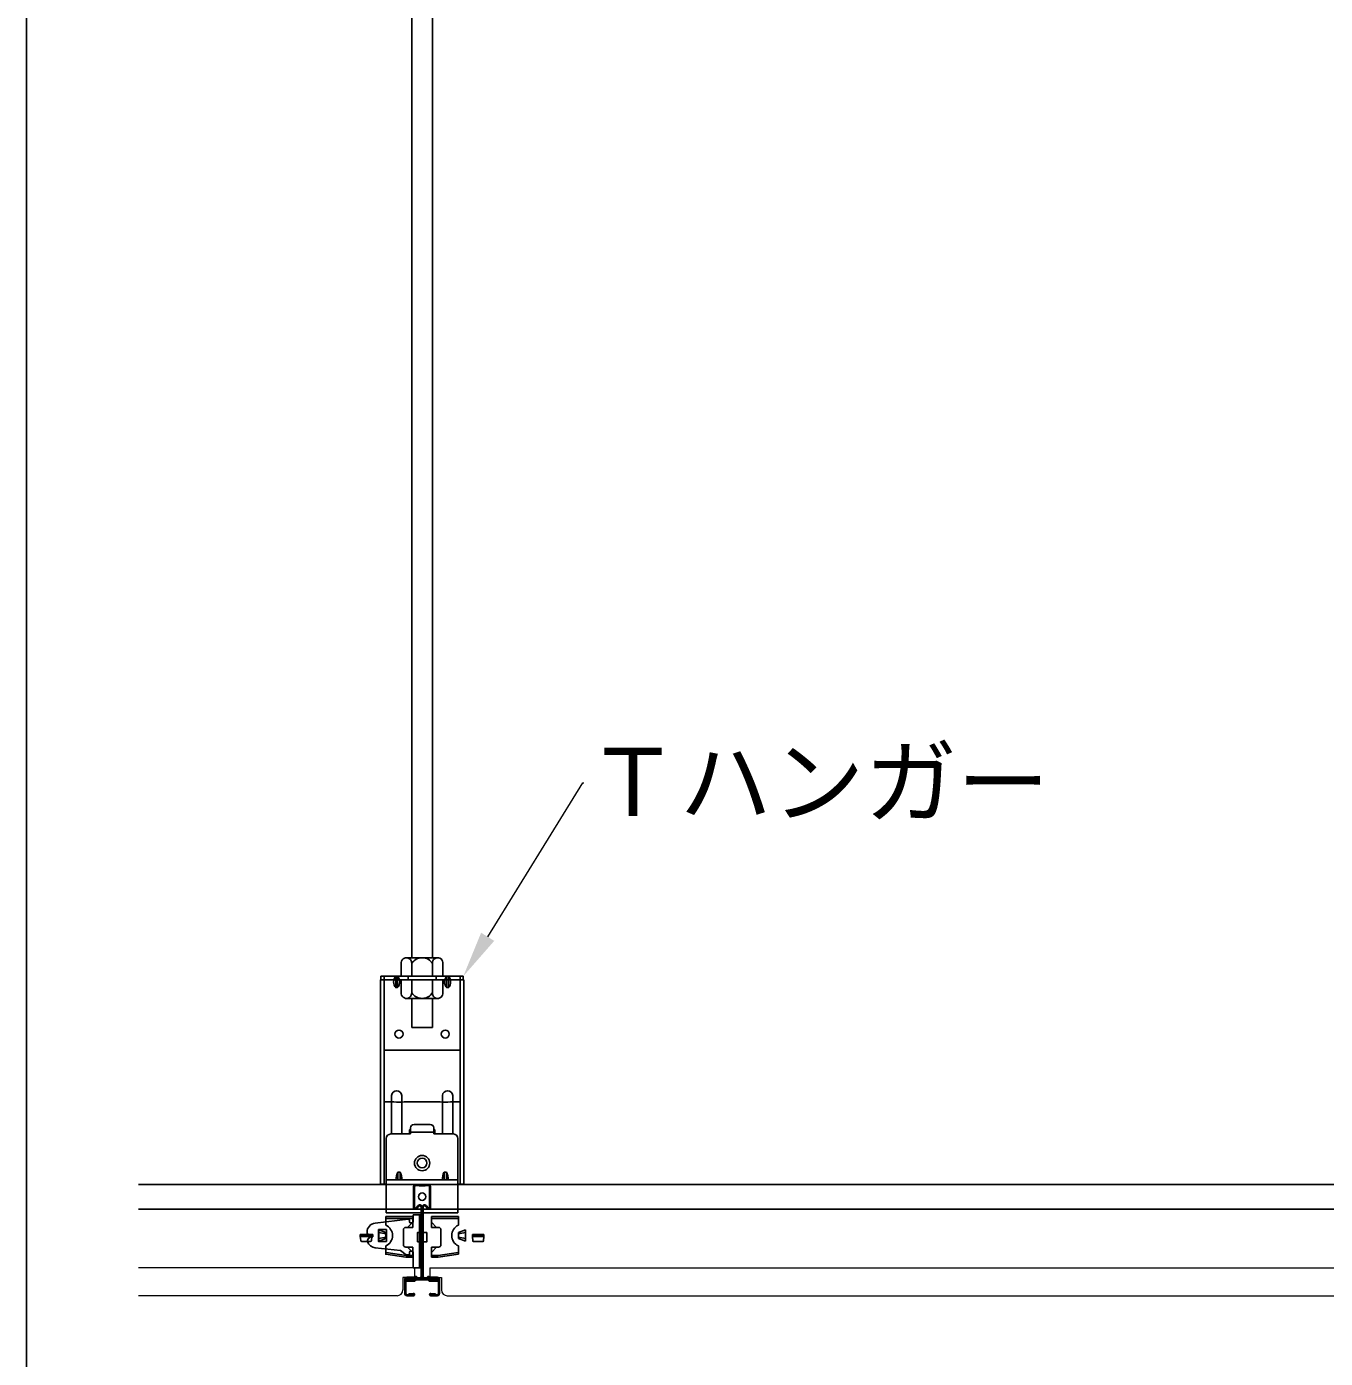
# Model space of a CAD drawing. Units: millimetres, scale not verified. Extents: x -446 to 404, y -405 to 200.
# Drawn here: x -446.12 to -418.07, y -354.67 to -325.91 of the extents above; entities that cross this region are included whole.
import ezdxf
from ezdxf.enums import TextEntityAlignment as Align

# ---------------------------------------------------------------- set-up
doc = ezdxf.new("R2010")
doc.units = ezdxf.units.MM
doc.header["$LTSCALE"] = 2
doc.layers.add('2-0_○注記', color=134, linetype='Continuous', lineweight=18)
doc.layers.add('2-B_○ﾀﾞｲﾛｰﾄﾝ', color=134, linetype='Continuous', lineweight=18)
for name, color, linetype in [('2-1_共通図枠', 134, 'Continuous'), ('2-3_○吊ﾎﾞﾙﾄﾅｯﾄ', 134, 'Continuous'), ('2-9_○ｸﾛｽTﾊﾞｰ1200', 134, 'Continuous'), ('2-A_○ﾒｲﾝTﾊﾞｰ', 134, 'Continuous'), ('2-F_○Tﾊﾝｶﾞｰ', 134, 'Continuous')]:
    doc.layers.add(name, color=color, linetype=linetype)
doc.styles.add('ＭＳ ゴシック', font='')
doc.styles.get('ＭＳ ゴシック').set_extended_font_data('MS Gothic')

msp = doc.modelspace()

# ---------------------------------------------------------------- linework, layer by layer
at = {"layer": '2-0_○注記'}
msp.add_lwpolyline([(-436.163, -345.562), (-434.107, -342.238), (-434.089, -342.238)], dxfattribs=at)
msp.add_solid([(-436.305, -345.475), (-436.021, -345.65), (-436.689, -346.413)], dxfattribs=at)
at = {"layer": '2-1_共通図枠'}
msp.add_line((-446.121, -122.773), (-446.121, -405.173), dxfattribs=at)
at = {"layer": '2-3_○吊ﾎﾞﾙﾄﾅｯﾄ'}
for p, q in [((-437.804, -346.013), (-437.804, -303.313)), ((-437.354, -346.013), (-437.354, -303.313)), ((-438.029, -346.114), (-438.029, -346.413)), ((-437.917, -346.013), (-437.242, -346.013)), ((-437.804, -346.138), (-437.804, -346.413)), ((-437.354, -346.138), (-437.354, -346.413)), ((-437.129, -346.114), (-437.129, -346.413)), ((-438.029, -346.413), (-437.129, -346.413)), ((-438.029, -346.792), (-438.029, -346.493)), ((-438.029, -346.493), (-437.129, -346.493)), ((-437.804, -346.768), (-437.804, -346.493)), ((-437.354, -346.768), (-437.354, -346.493)), ((-437.129, -346.792), (-437.129, -346.493)), ((-437.917, -346.893), (-437.242, -346.893)), ((-437.804, -347.521), (-437.804, -346.893)), ((-437.354, -347.521), (-437.354, -346.893)), ((-437.354, -347.521), (-437.804, -347.521))]:
    msp.add_line(p, q, dxfattribs=at)
for centre, radius, start, end in [((-437.917, -346.126), 0.113, 353.9744, 173.9748), ((-437.579, -346.278), 0.265, 31.8908, 148.1092), ((-437.242, -346.126), 0.113, 6.0252, 186.0256), ((-437.917, -346.78), 0.113, 186.0252, 6.0256), ((-437.579, -346.628), 0.265, 211.8908, 328.1092), ((-437.242, -346.78), 0.113, 173.9744, 353.9747)]:
    msp.add_arc(centre, radius, start, end, dxfattribs=at)
at = {"layer": '2-9_○ｸﾛｽTﾊﾞｰ1200'}
for p, q in [((-437.762, -350.963), (-437.762, -351.408)), ((-437.742, -351.408), (-437.742, -350.963)), ((-437.417, -351.408), (-437.417, -350.963)), ((-437.397, -350.963), (-437.397, -351.408)), ((-437.664, -351.367), (-437.716, -351.419)), ((-437.702, -351.433), (-437.65, -351.381)), ((-437.599, -351.402), (-437.599, -352.898)), ((-437.579, -352.898), (-437.579, -351.402)), ((-437.559, -351.402), (-437.559, -352.898)), ((-437.456, -351.433), (-437.508, -351.381)), ((-437.494, -351.367), (-437.442, -351.419)), ((-438.591, -351.743), (-437.877, -351.663)), ((-437.849, -351.688), (-437.849, -351.723)), ((-437.599, -351.563), (-437.774, -351.563)), ((-437.774, -351.563), (-437.774, -351.723)), ((-437.639, -352.713), (-437.639, -351.563)), ((-438.723, -351.988), (-438.644, -351.988)), ((-438.644, -351.988), (-438.644, -352.038)), ((-437.789, -351.738), (-437.834, -351.738)), ((-438.694, -352.038), (-438.748, -352.092)), ((-438.644, -352.038), (-438.694, -352.038)), ((-438.59, -352.282), (-438.049, -352.338)), ((-437.849, -352.413), (-437.849, -352.368)), ((-437.834, -352.353), (-437.789, -352.353)), ((-437.774, -352.368), (-437.774, -352.713)), ((-437.774, -352.713), (-437.599, -352.713)), ((-437.954, -353.263), (-437.954, -352.963)), ((-437.933, -353.265), (-437.933, -352.963)), ((-437.904, -352.934), (-437.763, -352.937)), ((-437.903, -352.913), (-437.762, -352.915)), ((-437.901, -352.956), (-437.757, -352.959)), ((-437.901, -352.956), (-437.901, -352.976)), ((-437.901, -352.976), (-437.757, -352.979)), ((-437.901, -352.997), (-437.758, -353)), ((-437.739, -352.924), (-437.742, -352.946)), ((-437.719, -352.927), (-437.722, -352.948)), ((-437.701, -352.922), (-437.69, -352.935)), ((-437.693, -352.948), (-437.465, -352.948)), ((-437.693, -352.969), (-437.465, -352.969)), ((-437.686, -352.909), (-437.674, -352.923)), ((-437.629, -352.928), (-437.663, -352.928)), ((-437.529, -352.928), (-437.495, -352.928)), ((-437.472, -352.909), (-437.484, -352.923)), ((-437.457, -352.922), (-437.468, -352.935)), ((-437.439, -352.927), (-437.436, -352.948)), ((-437.419, -352.924), (-437.416, -352.946)), ((-437.258, -352.956), (-437.401, -352.959)), ((-437.257, -352.976), (-437.401, -352.979)), ((-437.257, -352.997), (-437.4, -353)), ((-437.255, -352.913), (-437.396, -352.915)), ((-437.255, -352.934), (-437.396, -352.937)), ((-437.258, -352.956), (-437.257, -352.976)), ((-437.226, -353.265), (-437.226, -352.963)), ((-437.204, -353.263), (-437.204, -352.963)), ((-437.907, -353.291), (-437.767, -353.291)), ((-437.904, -353.313), (-437.767, -353.313)), ((-437.768, -353.263), (-437.867, -353.27)), ((-437.865, -353.291), (-437.867, -353.27)), ((-437.767, -353.284), (-437.865, -353.291)), ((-437.252, -353.291), (-437.392, -353.291)), ((-437.254, -353.313), (-437.392, -353.313)), ((-437.391, -353.284), (-437.293, -353.291)), ((-437.39, -353.263), (-437.292, -353.27)), ((-437.293, -353.291), (-437.292, -353.27))]:
    msp.add_line(p, q, dxfattribs=at)
msp.add_lwpolyline([(-438.349, -352.143), (-438.519, -352.143), (-438.519, -351.883), (-438.349, -351.883)], close=True, dxfattribs=at)
msp.add_lwpolyline([(-438.049, -352.338), (-437.924, -352.428), (-437.864, -352.428)], dxfattribs=at)
for centre in [(-437.762, -352.915), (-437.396, -352.915)]:
    msp.add_circle(centre, 0.0021, dxfattribs=at)
for centre, radius, start, end in [((-437.712, -350.963), 0.05, 81.3679, 180), ((-437.712, -350.963), 0.03, 81.3679, 180), ((-437.579, -350.09), 0.853, 261.3679, 278.6321), ((-437.579, -350.09), 0.833, 261.3679, 278.6321), ((-437.447, -350.963), 0.05, 0, 98.6321), ((-437.447, -350.963), 0.03, 0, 98.6321), ((-437.727, -351.408), 0.035, 180, 315), ((-437.727, -351.408), 0.015, 180, 315), ((-437.629, -351.402), 0.05, 0, 135), ((-437.629, -351.402), 0.03, 0, 135), ((-437.529, -351.402), 0.05, 45, 180), ((-437.529, -351.402), 0.03, 45, 180), ((-437.432, -351.408), 0.035, 225, 0), ((-437.432, -351.408), 0.015, 225, 0), ((-437.874, -351.688), 0.025, 0, 96.3852), ((-438.569, -351.942), 0.2, 96.3852, 180), ((-438.723, -351.942), 0.0461, 180, 270), ((-437.834, -351.723), 0.015, 180, 270), ((-437.789, -351.723), 0.015, 270, 0), ((-438.712, -352.127), 0.05, 135, 197.1679), ((-438.569, -352.083), 0.2, 197.1679, 264.0531), ((-437.864, -352.413), 0.015, 270, 0), ((-437.834, -352.368), 0.015, 90, 180), ((-437.789, -352.368), 0.015, 0, 90), ((-437.904, -352.963), 0.05, 88.9876, 180), ((-437.901, -352.966), 0.0315, 88.9876, 268.9876), ((-437.904, -352.963), 0.0285, 88.9876, 180), ((-437.901, -352.966), 0.01, 88.9876, 268.9876), ((-437.763, -352.937), 0.0215, 268.9876, 88.9876), ((-437.757, -352.944), 0.035, 268.9876, 352), ((-437.757, -352.944), 0.0565, 268.9876, 321.3522), ((-437.757, -352.944), 0.015, 268.9876, 352), ((-437.709, -352.928), 0.03, 40, 172), ((-437.693, -352.994), 0.0465, 90, 141.3522), ((-437.709, -352.928), 0.01, 40, 172), ((-437.693, -352.994), 0.025, 90, 141.3522), ((-437.663, -352.913), 0.035, 220, 270), ((-437.663, -352.913), 0.015, 220, 270), ((-437.629, -352.898), 0.05, 270, 0), ((-437.629, -352.898), 0.03, 270, 0), ((-437.529, -352.898), 0.05, 180, 270), ((-437.529, -352.898), 0.03, 180, 270), ((-437.495, -352.913), 0.015, 270, 320), ((-437.495, -352.913), 0.035, 270, 320), ((-437.449, -352.928), 0.03, 8, 140), ((-437.465, -352.994), 0.0465, 38.6478, 90), ((-437.465, -352.994), 0.025, 38.6478, 90), ((-437.449, -352.928), 0.01, 8, 140), ((-437.401, -352.944), 0.0565, 218.6478, 271.0124), ((-437.401, -352.944), 0.035, 188, 271.0124), ((-437.396, -352.937), 0.0215, 91.0124, 271.0124), ((-437.401, -352.944), 0.015, 188, 271.0124), ((-437.257, -352.966), 0.0315, 271.0124, 91.0124), ((-437.257, -352.966), 0.01, 271.0124, 91.0124), ((-437.254, -352.963), 0.05, 0, 91.0124), ((-437.254, -352.963), 0.0285, 0, 91.0124), ((-437.904, -353.263), 0.05, 180, 270), ((-437.907, -353.265), 0.026, 180, 270), ((-437.767, -353.288), 0.025, 270, 94.05), ((-437.767, -353.288), 0.0035, 270, 94.05), ((-437.392, -353.288), 0.025, 85.95, 270), ((-437.392, -353.288), 0.0035, 85.95, 270), ((-437.254, -353.263), 0.05, 270, 0), ((-437.252, -353.265), 0.026, 270, 0)]:
    msp.add_arc(centre, radius, start, end, dxfattribs=at)
at = {"layer": '2-A_○ﾒｲﾝTﾊﾞｰ'}
for p, q in [((-382.423, -350.913), (-443.703, -350.913)), ((-251.456, -351.443), (-443.703, -351.443)), ((-438.364, -351.603), (-437.779, -351.603)), ((-438.364, -351.603), (-438.364, -351.788)), ((-438.364, -351.603), (-437.779, -351.603)), ((-438.364, -351.603), (-438.364, -351.788)), ((-438.364, -351.643), (-437.779, -351.643)), ((-438.364, -351.643), (-437.779, -351.643)), ((-437.779, -351.603), (-437.779, -351.838)), ((-437.779, -351.603), (-437.779, -351.838)), ((-436.794, -351.603), (-437.379, -351.603)), ((-437.379, -351.603), (-437.379, -351.838)), ((-436.794, -351.603), (-437.379, -351.603)), ((-437.379, -351.603), (-437.379, -351.838)), ((-436.794, -351.643), (-437.379, -351.643)), ((-436.794, -351.643), (-437.379, -351.643)), ((-436.794, -351.603), (-436.794, -351.788)), ((-436.794, -351.603), (-436.794, -351.788)), ((-438.364, -351.975), (-438.514, -351.948)), ((-438.364, -351.975), (-438.514, -351.948)), ((-437.984, -351.888), (-437.984, -352.213)), ((-437.984, -351.888), (-437.984, -352.213)), ((-437.934, -351.838), (-437.779, -351.838)), ((-437.934, -351.838), (-437.779, -351.838)), ((-437.892, -351.838), (-437.779, -351.725)), ((-437.892, -351.838), (-437.779, -351.725)), ((-437.266, -351.838), (-437.379, -351.725)), ((-437.266, -351.838), (-437.379, -351.725)), ((-437.224, -351.838), (-437.379, -351.838)), ((-437.224, -351.838), (-437.379, -351.838)), ((-437.174, -351.888), (-437.174, -352.213)), ((-437.174, -351.888), (-437.174, -352.213)), ((-436.794, -351.95), (-436.644, -351.888)), ((-436.794, -351.95), (-436.644, -351.888)), ((-436.794, -351.975), (-436.644, -351.948)), ((-436.794, -351.975), (-436.644, -351.948)), ((-436.794, -352.075), (-436.794, -351.95)), ((-436.794, -352.075), (-436.794, -351.95)), ((-436.644, -351.888), (-436.644, -352.138)), ((-436.644, -351.888), (-436.644, -352.138)), ((-438.914, -351.993), (-438.664, -351.993)), ((-438.914, -352.033), (-438.914, -351.993)), ((-438.914, -351.993), (-438.664, -351.993)), ((-438.914, -352.033), (-438.914, -351.993)), ((-438.914, -352.013), (-438.664, -352.013)), ((-438.914, -352.013), (-438.664, -352.013)), ((-438.914, -352.033), (-438.664, -352.033)), ((-438.914, -352.033), (-438.904, -352.121)), ((-438.914, -352.033), (-438.664, -352.033)), ((-438.914, -352.033), (-438.904, -352.121)), ((-438.879, -352.143), (-438.699, -352.143)), ((-438.879, -352.143), (-438.699, -352.143)), ((-438.664, -352.033), (-438.674, -352.121)), ((-438.664, -352.033), (-438.674, -352.121)), ((-438.664, -352.033), (-438.664, -351.993)), ((-438.664, -352.033), (-438.664, -351.993)), ((-438.364, -352.05), (-438.514, -352.078)), ((-438.364, -352.05), (-438.514, -352.078)), ((-437.934, -352.263), (-437.779, -352.263)), ((-437.934, -352.263), (-437.779, -352.263)), ((-437.892, -352.263), (-437.779, -352.376)), ((-437.892, -352.263), (-437.779, -352.376)), ((-437.779, -352.263), (-437.779, -352.483)), ((-437.779, -352.263), (-437.779, -352.483)), ((-437.379, -352.263), (-437.379, -352.483)), ((-437.266, -352.263), (-437.379, -352.376)), ((-437.224, -352.263), (-437.379, -352.263)), ((-437.379, -352.263), (-437.379, -352.483)), ((-437.266, -352.263), (-437.379, -352.376)), ((-437.224, -352.263), (-437.379, -352.263)), ((-436.794, -352.05), (-436.644, -352.078)), ((-436.794, -352.05), (-436.644, -352.078)), ((-436.644, -352.138), (-436.794, -352.075)), ((-436.644, -352.138), (-436.794, -352.075)), ((-436.794, -352.238), (-436.794, -352.418)), ((-436.794, -352.238), (-436.794, -352.418)), ((-436.244, -351.993), (-436.494, -351.993)), ((-436.494, -352.033), (-436.494, -351.993)), ((-436.244, -351.993), (-436.494, -351.993)), ((-436.494, -352.033), (-436.494, -351.993)), ((-436.244, -352.013), (-436.494, -352.013)), ((-436.244, -352.013), (-436.494, -352.013)), ((-436.244, -352.033), (-436.494, -352.033)), ((-436.494, -352.033), (-436.483, -352.13)), ((-436.244, -352.033), (-436.494, -352.033)), ((-436.494, -352.033), (-436.483, -352.13)), ((-436.27, -352.143), (-436.468, -352.143)), ((-436.27, -352.143), (-436.468, -352.143)), ((-436.244, -352.033), (-436.255, -352.13)), ((-436.244, -352.033), (-436.255, -352.13)), ((-436.244, -352.033), (-436.244, -351.993)), ((-436.244, -352.033), (-436.244, -351.993)), ((-438.358, -352.378), (-437.926, -352.443)), ((-438.358, -352.378), (-437.926, -352.443)), ((-437.929, -352.483), (-437.779, -352.483)), ((-437.929, -352.483), (-437.779, -352.483)), ((-437.926, -352.443), (-437.779, -352.443)), ((-437.926, -352.443), (-437.779, -352.443)), ((-437.232, -352.443), (-437.379, -352.443)), ((-437.232, -352.443), (-437.379, -352.443)), ((-437.229, -352.483), (-437.379, -352.483)), ((-437.229, -352.483), (-437.379, -352.483)), ((-436.8, -352.378), (-437.232, -352.443)), ((-436.8, -352.378), (-437.232, -352.443)), ((-436.794, -352.418), (-437.229, -352.483)), ((-436.794, -352.418), (-437.229, -352.483))]:
    msp.add_line(p, q, dxfattribs=at)
for points in [[(-438.514, -351.888), (-438.514, -352.138), (-438.364, -352.075), (-438.364, -351.95)], [(-438.514, -351.888), (-438.514, -352.138), (-438.364, -352.075), (-438.364, -351.95)], [(-437.679, -352.15), (-437.479, -352.15), (-437.479, -351.95), (-437.679, -351.95)], [(-437.679, -352.15), (-437.479, -352.15), (-437.479, -351.95), (-437.679, -351.95)]]:
    msp.add_lwpolyline(points, close=True, dxfattribs=at)
msp.add_lwpolyline([(-438.364, -352.238), (-438.364, -352.418), (-437.929, -352.483)], dxfattribs=at)
msp.add_lwpolyline([(-438.364, -352.238), (-438.364, -352.418), (-437.929, -352.483)], dxfattribs=at)
for centre, radius, start, end in [((-438.466, -352.013), 0.247, 294.4009, 65.5991), ((-438.466, -352.013), 0.247, 294.4009, 65.5991), ((-437.934, -351.888), 0.05, 90, 180), ((-437.934, -351.888), 0.05, 90, 180), ((-437.224, -351.888), 0.05, 0, 90), ((-437.224, -351.888), 0.05, 0, 90), ((-436.692, -352.013), 0.247, 114.4009, 245.5991), ((-436.692, -352.013), 0.247, 114.4009, 245.5991), ((-438.879, -352.118), 0.025, 186.4831, 270), ((-438.879, -352.118), 0.025, 186.4831, 270), ((-438.699, -352.118), 0.025, 270, 353.5169), ((-438.699, -352.118), 0.025, 270, 353.5169), ((-437.934, -352.213), 0.05, 180, 270), ((-437.934, -352.213), 0.05, 180, 270), ((-437.224, -352.213), 0.05, 270, 0), ((-437.224, -352.213), 0.05, 270, 0), ((-436.468, -352.128), 0.015, 186.4831, 270), ((-436.468, -352.128), 0.015, 186.4831, 270), ((-436.27, -352.128), 0.015, 270, 353.5169), ((-436.27, -352.128), 0.015, 270, 353.5169)]:
    msp.add_arc(centre, radius, start, end, dxfattribs=at)
at = {"layer": '2-B_○ﾀﾞｲﾛｰﾄﾝ'}
for p, q in [((-437.746, -352.713), (-443.703, -352.713)), ((-437.746, -352.713), (-437.746, -352.918)), ((-437.411, -352.713), (-407.746, -352.713)), ((-437.411, -352.713), (-437.411, -352.918)), ((-437.746, -352.918), (-437.996, -352.918)), ((-437.996, -352.918), (-437.996, -353.188)), ((-437.411, -352.918), (-437.161, -352.918)), ((-437.161, -352.918), (-437.161, -353.188)), ((-438.121, -353.313), (-443.703, -353.313)), ((-437.036, -353.313), (-408.121, -353.313))]:
    msp.add_line(p, q, dxfattribs=at)
for centre, start, end in [((-438.121, -353.188), 270, 0), ((-437.036, -353.188), 180, 270)]:
    msp.add_arc(centre, 0.125, start, end, dxfattribs=at)
at = {"layer": '2-F_○Tﾊﾝｶﾞｰ'}
for p, q in [((-438.479, -346.493), (-438.479, -350.903)), ((-438.399, -346.493), (-438.479, -346.493)), ((-438.469, -346.413), (-438.469, -346.493)), ((-438.469, -346.413), (-436.689, -346.413)), ((-438.399, -346.493), (-438.399, -346.413)), ((-438.399, -346.493), (-438.399, -350.903)), ((-438.399, -346.493), (-436.759, -346.493)), ((-438.149, -346.66), (-438.149, -346.413)), ((-437.879, -346.413), (-437.879, -346.493)), ((-437.279, -346.413), (-437.279, -346.493)), ((-437.049, -346.66), (-437.049, -346.413)), ((-437.009, -346.66), (-437.009, -346.413)), ((-436.759, -346.493), (-436.759, -346.413)), ((-436.759, -346.493), (-436.759, -350.903)), ((-436.759, -346.493), (-436.679, -346.493)), ((-436.689, -346.413), (-436.689, -346.493)), ((-436.679, -346.493), (-436.679, -350.903)), ((-438.399, -348.013), (-436.759, -348.013)), ((-438.242, -348.985), (-438.242, -349.82)), ((-438.017, -348.985), (-438.017, -349.82)), ((-437.142, -348.985), (-437.142, -349.82)), ((-436.917, -348.985), (-436.917, -349.82)), ((-438.192, -349.124), (-438.399, -349.124)), ((-437.192, -349.124), (-437.967, -349.124)), ((-436.967, -349.124), (-436.759, -349.124)), ((-437.829, -349.689), (-437.829, -349.82)), ((-437.754, -349.614), (-437.404, -349.614)), ((-437.329, -349.689), (-437.329, -349.82)), ((-438.354, -349.92), (-438.354, -351.523)), ((-438.254, -349.82), (-437.829, -349.82)), ((-437.829, -349.784), (-437.329, -349.784)), ((-436.904, -349.82), (-437.329, -349.82)), ((-436.804, -349.92), (-436.804, -351.523)), ((-438.354, -350.808), (-436.804, -350.808)), ((-438.104, -350.808), (-438.104, -350.645)), ((-438.104, -350.645), (-438.054, -350.645)), ((-438.054, -350.808), (-438.054, -350.645)), ((-437.104, -350.808), (-437.104, -350.645)), ((-437.054, -350.645), (-437.104, -350.645)), ((-437.054, -350.808), (-437.054, -350.645)), ((-438.479, -350.903), (-438.354, -350.903)), ((-436.804, -350.903), (-436.679, -350.903)), ((-438.354, -351.523), (-436.804, -351.523))]:
    msp.add_line(p, q, dxfattribs=at)
for points in [[(-438.109, -346.66), (-438.149, -346.66), (-438.149, -346.413), (-438.109, -346.413)], [(-438.109, -346.66), (-438.109, -346.413), (-438.109, -346.66)], [(-437.829, -349.733), (-437.854, -349.733), (-437.854, -349.82)], [(-437.304, -349.82), (-437.304, -349.733), (-437.329, -349.733)]]:
    msp.add_lwpolyline(points, dxfattribs=at)
msp.add_lwpolyline([(-437.049, -346.413), (-437.049, -346.66), (-437.009, -346.66), (-437.009, -346.413)], close=True, dxfattribs=at)
for centre, radius in [((-438.079, -347.663), 0.0875), ((-437.079, -347.663), 0.0875), ((-437.579, -350.449), 0.165), ((-437.579, -350.449), 0.105), ((-437.579, -351.174), 0.08)]:
    msp.add_circle(centre, radius, dxfattribs=at)
for centre, radius, start, end in [((-438.008, -346.537), 0.187, 138.6747, 221.3253), ((-438.25, -346.537), 0.187, 318.6747, 41.3253), ((-436.908, -346.537), 0.187, 138.6747, 221.3253), ((-437.15, -346.537), 0.187, 318.6747, 41.3253), ((-438.129, -348.999), 0.113, 6.7329, 173.2671), ((-437.029, -348.999), 0.113, 6.7329, 173.2671), ((-438.079, -348.282), 0.85, 262.3961, 277.6039), ((-437.079, -348.282), 0.85, 262.3961, 277.6039), ((-437.754, -349.689), 0.075, 90, 180), ((-437.404, -349.689), 0.075, 0, 90), ((-438.254, -349.92), 0.1, 90, 180), ((-436.904, -349.92), 0.1, 0, 90), ((-437.783, -350.81), 0.361, 152.7887, 179.6884), ((-438.375, -350.81), 0.361, 0.3116, 27.2113), ((-436.783, -350.81), 0.361, 152.7887, 179.6884), ((-437.375, -350.81), 0.361, 0.3116, 27.2113)]:
    msp.add_arc(centre, radius, start, end, dxfattribs=at)

# ---------------------------------------------------------------- texts
at = {"layer": '2-0_○注記', "style": 'ＭＳ ゴシック'}
msp.add_text('Ｔハンガー', height=1.466, dxfattribs=at).set_placement((-434.024, -343.391), align=Align.BOTTOM_LEFT)

doc.saveas('drawing.dxf')
